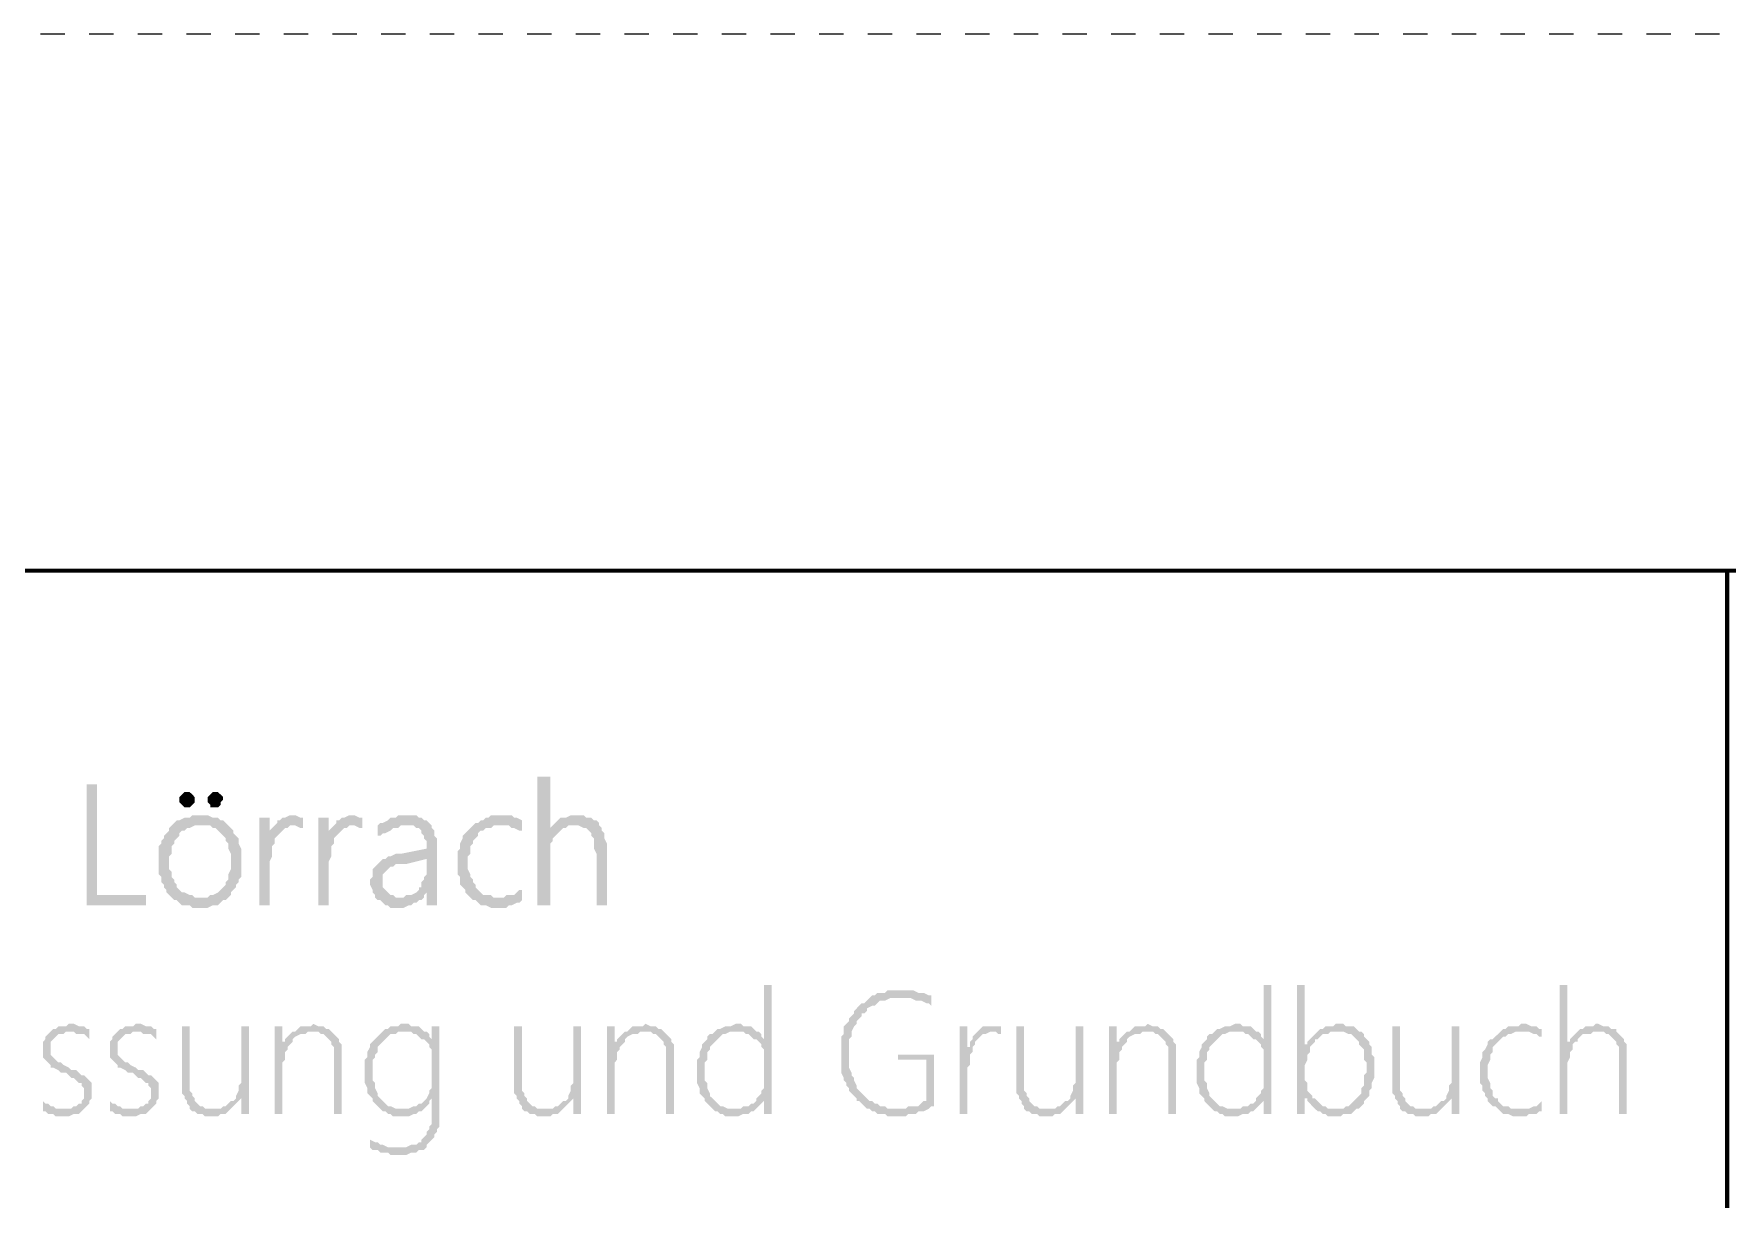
# Model space of a CAD drawing. Header units: metres. Extents: x -47 to 309, y -25 to 105.
# Drawn here: x -1.38 to 5.58, y 100.25 to 105.04 of the extents above; entities that cross this region are included whole.
import ezdxf

# ---------------------------------------------------------------- set-up
doc = ezdxf.new("R2010")
doc.units = ezdxf.units.M
doc.linetypes.add('AUSGEZOGEN', pattern=[0])
doc.linetypes.add('PUNKT2_S9', pattern=[0.001, 0, -0.001])
doc.layers.add('XR$1$STANDARD_1', color=7, linetype='AUSGEZOGEN', lineweight=25)

msp = doc.modelspace()

# ---------------------------------------------------------------- hatches: boundary and pattern name
at = {"layer": 'XR$1$STANDARD_1', "linetype": 'AUSGEZOGEN', "lineweight": 140, "transparency": 33554687}
h = msp.add_hatch(color=7, dxfattribs=at)
h.set_gradient(color2=(0, 0, 0), one_color=1)
h.paths.add_polyline_path([(-1.1236, 101.9558), (-1.1659, 101.9558), (-1.1659, 101.4584), (-0.9225, 101.4584), (-0.9225, 101.5007), (-1.1236, 101.5007)], flags=0)
h = msp.add_hatch(color=7, dxfattribs=at)
h.set_gradient(color2=(0, 0, 0), one_color=1)
h.paths.add_polyline_path([(0.739, 101.9875), (0.6861, 101.9875), (0.6861, 101.4584), (0.739, 101.4584), (0.739, 101.7124), (0.7496, 101.723), (0.7496, 101.7335), (0.7602, 101.7441), (0.7707, 101.7547), (0.7813, 101.7653), (0.7919, 101.7759), (0.739, 101.7759)], flags=0)
h = msp.add_hatch(color=7, dxfattribs=at)
h.set_gradient(color2=(0, 0, 0), one_color=1)
h.paths.add_polyline_path([(-0.7532, 101.924), (-0.7638, 101.924), (-0.7744, 101.9135), (-0.7849, 101.9029), (-0.7849, 101.8817), (-0.7744, 101.8711), (-0.7638, 101.8605), (-0.7426, 101.8605), (-0.732, 101.8711), (-0.7215, 101.8817), (-0.7215, 101.9029), (-0.732, 101.9135), (-0.7426, 101.924)], flags=0)
h = msp.add_hatch(color=7, dxfattribs=at)
h.set_gradient(color2=(0, 0, 0), one_color=1)
h.paths.add_polyline_path([(-0.6368, 101.924), (-0.6474, 101.924), (-0.658, 101.9135), (-0.6685, 101.9029), (-0.6685, 101.8817), (-0.658, 101.8711), (-0.658, 101.8605), (-0.6262, 101.8605), (-0.6156, 101.8711), (-0.6156, 101.8817), (-0.605, 101.8923), (-0.605, 101.9029), (-0.6156, 101.9135), (-0.6262, 101.924)], flags=0)
h = msp.add_hatch(color=7, dxfattribs=at)
h.set_gradient(color2=(0, 0, 0), one_color=1)
h.paths.add_polyline_path([(-0.7003, 101.8288), (-0.732, 101.8288), (-0.7426, 101.8182), (-0.7638, 101.8182), (-0.7849, 101.8076), (-0.7955, 101.8076), (-0.8061, 101.797), (-0.8167, 101.7865), (-0.8273, 101.7759), (-0.8273, 101.7653), (-0.8379, 101.7547), (-0.8484, 101.7441), (-0.8484, 101.7335), (-0.859, 101.723), (-0.859, 101.7124), (-0.8696, 101.7018), (-0.8696, 101.5854), (-0.859, 101.5748), (-0.859, 101.5536), (-0.8484, 101.543), (-0.8484, 101.5325), (-0.8379, 101.5219), (-0.8379, 101.5113), (-0.8273, 101.5007), (-0.8167, 101.4901), (-0.7003, 101.4901), (-0.7215, 101.4901), (-0.732, 101.5007), (-0.7426, 101.5007), (-0.7638, 101.5113), (-0.7744, 101.5113), (-0.7849, 101.5219), (-0.7955, 101.5325), (-0.7955, 101.543), (-0.8061, 101.5536), (-0.8061, 101.5642), (-0.8167, 101.5748), (-0.8167, 101.596), (-0.8273, 101.6065), (-0.8273, 101.6595), (-0.8167, 101.67), (-0.8167, 101.7018), (-0.8061, 101.7124), (-0.8061, 101.723), (-0.7955, 101.7335), (-0.7849, 101.7441), (-0.7849, 101.7547), (-0.7744, 101.7653), (-0.7638, 101.7653), (-0.7532, 101.7759), (-0.7426, 101.7759), (-0.7215, 101.7865), (-0.5839, 101.7865), (-0.5945, 101.797), (-0.605, 101.8076), (-0.6156, 101.8076), (-0.6262, 101.8182), (-0.6474, 101.8182), (-0.6685, 101.8288), (-0.6791, 101.8288)], flags=0)
h = msp.add_hatch(color=7, dxfattribs=at)
h.set_gradient(color2=(0, 0, 0), one_color=1)
h.paths.add_polyline_path([(-0.4145, 101.8182), (-0.4569, 101.8182), (-0.4569, 101.4584), (-0.4145, 101.4584), (-0.4145, 101.6383), (-0.404, 101.6595), (-0.404, 101.7018), (-0.3934, 101.7124), (-0.3934, 101.7335), (-0.3828, 101.7441), (-0.3722, 101.7547), (-0.3616, 101.7653), (-0.4145, 101.7653)], flags=0)
h = msp.add_hatch(color=7, dxfattribs=at)
h.set_gradient(color2=(0, 0, 0), one_color=1)
h.paths.add_polyline_path([(-0.3193, 101.8288), (-0.3299, 101.8288), (-0.351, 101.8182), (-0.3616, 101.8182), (-0.3722, 101.8076), (-0.3828, 101.8076), (-0.3828, 101.797), (-0.3934, 101.7865), (-0.3193, 101.7865), (-0.3087, 101.7865), (-0.2876, 101.7759), (-0.277, 101.7759), (-0.277, 101.8182), (-0.2876, 101.8182), (-0.3087, 101.8288)], flags=0)
h = msp.add_hatch(color=7, dxfattribs=at)
h.set_gradient(color2=(0, 0, 0), one_color=1)
h.paths.add_polyline_path([(-0.1711, 101.8182), (-0.2135, 101.8182), (-0.2135, 101.4584), (-0.1711, 101.4584), (-0.1711, 101.6383), (-0.1606, 101.6595), (-0.1606, 101.7018), (-0.15, 101.7124), (-0.15, 101.7335), (-0.1394, 101.7441), (-0.1288, 101.7547), (-0.1182, 101.7653), (-0.1711, 101.7653)], flags=0)
h = msp.add_hatch(color=7, dxfattribs=at)
h.set_gradient(color2=(0, 0, 0), one_color=1)
h.paths.add_polyline_path([(-0.0759, 101.8288), (-0.0865, 101.8288), (-0.1076, 101.8182), (-0.1182, 101.8182), (-0.1288, 101.8076), (-0.1394, 101.8076), (-0.1394, 101.797), (-0.15, 101.7865), (-0.0759, 101.7865), (-0.0653, 101.7865), (-0.0441, 101.7759), (-0.0336, 101.7759), (-0.0336, 101.8182), (-0.0441, 101.8182), (-0.0653, 101.8288)], flags=0)
h = msp.add_hatch(color=7, dxfattribs=at)
h.set_gradient(color2=(0, 0, 0), one_color=1)
h.paths.add_polyline_path([(0.1569, 101.8288), (0.1146, 101.8288), (0.104, 101.8182), (0.0829, 101.8182), (0.0723, 101.8076), (0.0511, 101.797), (0.0405, 101.797), (0.0299, 101.7865), (0.1569, 101.7865), (0.1781, 101.7865), (0.1887, 101.7759), (0.1993, 101.7759), (0.2098, 101.7653), (0.2098, 101.7547), (0.2204, 101.7441), (0.2204, 101.7335), (0.231, 101.723), (0.231, 101.6912), (0.1252, 101.67), (0.104, 101.67), (0.0829, 101.6595), (0.0723, 101.6595), (0.0617, 101.6489), (0.231, 101.6489), (0.231, 101.5854), (0.2204, 101.5748), (0.2204, 101.5642), (0.2098, 101.5536), (0.2098, 101.5325), (0.1993, 101.5325), (0.1993, 101.5219), (0.1887, 101.5113), (0.231, 101.5113), (0.231, 101.4584), (0.2733, 101.4584), (0.2733, 101.7335), (0.2628, 101.7441), (0.2628, 101.7653), (0.2522, 101.7759), (0.2522, 101.7865), (0.2416, 101.797), (0.231, 101.8076), (0.2204, 101.8076), (0.2098, 101.8182), (0.1993, 101.8182), (0.1887, 101.8288), (0.1675, 101.8288)], flags=0)
h = msp.add_hatch(color=7, dxfattribs=at)
h.set_gradient(color2=(0, 0, 0), one_color=1)
h.paths.add_polyline_path([(0.5379, 101.8288), (0.4956, 101.8288), (0.485, 101.8182), (0.4744, 101.8182), (0.4638, 101.8076), (0.4533, 101.8076), (0.4427, 101.797), (0.4321, 101.797), (0.5379, 101.7865), (0.5697, 101.7865), (0.5802, 101.7759), (0.5908, 101.7759), (0.612, 101.7653), (0.6226, 101.7653), (0.6226, 101.8076), (0.6014, 101.8182), (0.5908, 101.8182), (0.5802, 101.8288), (0.5485, 101.8288)], flags=0)
h = msp.add_hatch(color=7, dxfattribs=at)
h.set_gradient(color2=(0, 0, 0), one_color=1)
h.paths.add_polyline_path([(0.8448, 101.8288), (0.8237, 101.8288), (0.8025, 101.8182), (0.7813, 101.8182), (0.7707, 101.8076), (0.7602, 101.797), (0.7496, 101.7865), (0.739, 101.7759), (0.8025, 101.7759), (0.8131, 101.7865), (0.9401, 101.7865), (0.9401, 101.797), (0.9295, 101.8076), (0.9189, 101.8076), (0.9083, 101.8182), (0.8872, 101.8182), (0.8766, 101.8288), (0.866, 101.8288)], flags=0)
h = msp.add_hatch(color=7, dxfattribs=at)
h.set_gradient(color2=(0, 0, 0), one_color=1)
h.paths.add_polyline_path([(-0.5839, 101.7865), (-0.7003, 101.7865), (-0.658, 101.7865), (-0.6474, 101.7759), (-0.6368, 101.7759), (-0.6262, 101.7653), (-0.6156, 101.7547), (-0.605, 101.7441), (-0.5945, 101.7335), (-0.5945, 101.723), (-0.5839, 101.7124), (-0.5839, 101.6912), (-0.5733, 101.67), (-0.5733, 101.6065), (-0.5839, 101.5854), (-0.5839, 101.5642), (-0.5945, 101.5536), (-0.5945, 101.543), (-0.605, 101.5325), (-0.6156, 101.5219), (-0.6262, 101.5113), (-0.6474, 101.5007), (-0.658, 101.5007), (-0.6685, 101.4901), (-0.8167, 101.4901), (-0.8061, 101.4796), (-0.7955, 101.4796), (-0.7849, 101.469), (-0.7744, 101.4584), (-0.7426, 101.4584), (-0.732, 101.4478), (-0.7003, 101.4478), (-0.6685, 101.4478), (-0.6474, 101.4584), (-0.6262, 101.4584), (-0.6156, 101.469), (-0.605, 101.4796), (-0.5945, 101.4796), (-0.5839, 101.4901), (-0.5733, 101.5007), (-0.5733, 101.5113), (-0.5627, 101.5219), (-0.5521, 101.5325), (-0.5521, 101.543), (-0.5415, 101.5536), (-0.5415, 101.5642), (-0.531, 101.5748), (-0.531, 101.6912), (-0.5415, 101.7124), (-0.5415, 101.7335), (-0.5521, 101.7441), (-0.5627, 101.7547), (-0.5627, 101.7653), (-0.5733, 101.7759)], flags=0)
h = msp.add_hatch(color=7, dxfattribs=at)
h.set_gradient(color2=(0, 0, 0), one_color=1)
h.paths.add_polyline_path([(-0.3934, 101.7865), (-0.404, 101.7759), (-0.4145, 101.7653), (-0.3616, 101.7653), (-0.351, 101.7759), (-0.3405, 101.7759), (-0.3299, 101.7865), (-0.3193, 101.7865)], flags=0)
h = msp.add_hatch(color=7, dxfattribs=at)
h.set_gradient(color2=(0, 0, 0), one_color=1)
h.paths.add_polyline_path([(-0.15, 101.7865), (-0.1606, 101.7759), (-0.1711, 101.7653), (-0.1182, 101.7653), (-0.1076, 101.7759), (-0.0971, 101.7759), (-0.0865, 101.7865), (-0.0759, 101.7865)], flags=0)
h = msp.add_hatch(color=7, dxfattribs=at)
h.set_gradient(color2=(0, 0, 0), one_color=1)
h.paths.add_polyline_path([(0.0299, 101.7865), (0.0299, 101.7441), (0.0405, 101.7441), (0.0511, 101.7547), (0.0617, 101.7547), (0.0829, 101.7653), (0.0934, 101.7759), (0.1146, 101.7759), (0.1252, 101.7865), (0.1569, 101.7865)], flags=0)
h = msp.add_hatch(color=7, dxfattribs=at)
h.set_gradient(color2=(0, 0, 0), one_color=1)
h.paths.add_polyline_path([(0.4321, 101.797), (0.4215, 101.7865), (0.4109, 101.7759), (0.4003, 101.7653), (0.3898, 101.7547), (0.3792, 101.7441), (0.3792, 101.7335), (0.3686, 101.7124), (0.3686, 101.6912), (0.358, 101.6806), (0.358, 101.5854), (0.3686, 101.5748), (0.3686, 101.543), (0.3792, 101.5325), (0.3898, 101.5219), (0.3898, 101.5113), (0.4003, 101.5007), (0.4109, 101.4901), (0.4215, 101.4796), (0.5273, 101.4901), (0.5062, 101.4901), (0.4956, 101.5007), (0.4638, 101.5007), (0.4533, 101.5113), (0.4427, 101.5219), (0.4321, 101.5325), (0.4321, 101.543), (0.4215, 101.5536), (0.4215, 101.5642), (0.4109, 101.5748), (0.4109, 101.5854), (0.4003, 101.6065), (0.4003, 101.6595), (0.4109, 101.67), (0.4109, 101.7018), (0.4215, 101.7124), (0.4215, 101.723), (0.4321, 101.7335), (0.4427, 101.7441), (0.4427, 101.7547), (0.4533, 101.7653), (0.4638, 101.7653), (0.4744, 101.7759), (0.4956, 101.7759), (0.5062, 101.7865), (0.5379, 101.7865)], flags=0)
h = msp.add_hatch(color=7, dxfattribs=at)
h.set_gradient(color2=(0, 0, 0), one_color=1)
h.paths.add_polyline_path([(0.9401, 101.7865), (0.8448, 101.7865), (0.8554, 101.7865), (0.8766, 101.7759), (0.8872, 101.7759), (0.8977, 101.7653), (0.9083, 101.7547), (0.9083, 101.7441), (0.9189, 101.7335), (0.9189, 101.6912), (0.9295, 101.67), (0.9295, 101.4584), (0.9718, 101.4584), (0.9718, 101.7124), (0.9612, 101.7335), (0.9612, 101.7547), (0.9507, 101.7653), (0.9507, 101.7759)], flags=0)
h = msp.add_hatch(color=7, dxfattribs=at)
h.set_gradient(color2=(0, 0, 0), one_color=1)
h.paths.add_polyline_path([(0.0617, 101.6489), (0.0511, 101.6489), (0.0405, 101.6383), (0.0299, 101.6277), (0.0194, 101.6171), (0.0088, 101.6065), (0.0088, 101.5748), (-0.0018, 101.5642), (-0.0018, 101.543), (0.0088, 101.5219), (0.0088, 101.5113), (0.0194, 101.5007), (0.0194, 101.4901), (0.1252, 101.4901), (0.104, 101.4901), (0.0934, 101.5007), (0.0829, 101.5007), (0.0723, 101.5113), (0.0617, 101.5219), (0.0511, 101.5325), (0.0511, 101.5854), (0.0617, 101.596), (0.0723, 101.6065), (0.0829, 101.6171), (0.0934, 101.6171), (0.104, 101.6277), (0.1463, 101.6277), (0.231, 101.6489)], flags=0)
h = msp.add_hatch(color=7, dxfattribs=at)
h.set_gradient(color2=(0, 0, 0), one_color=1)
h.paths.add_polyline_path([(0.6226, 101.5219), (0.612, 101.5219), (0.6014, 101.5113), (0.5908, 101.5007), (0.5591, 101.5007), (0.5485, 101.4901), (0.5273, 101.4901), (0.4215, 101.4796), (0.4321, 101.4796), (0.4427, 101.469), (0.4533, 101.4584), (0.4744, 101.4584), (0.4956, 101.4478), (0.5591, 101.4478), (0.5697, 101.4584), (0.5802, 101.4584), (0.6014, 101.469), (0.612, 101.469), (0.6226, 101.4796)], flags=0)
h = msp.add_hatch(color=7, dxfattribs=at)
h.set_gradient(color2=(0, 0, 0), one_color=1)
h.paths.add_polyline_path([(0.1887, 101.5113), (0.1675, 101.5007), (0.1463, 101.5007), (0.1358, 101.4901), (0.0194, 101.4901), (0.0299, 101.4796), (0.0405, 101.4796), (0.0511, 101.469), (0.0617, 101.4584), (0.0723, 101.4584), (0.0829, 101.4478), (0.1358, 101.4478), (0.1569, 101.4584), (0.1675, 101.4584), (0.1781, 101.469), (0.1887, 101.469), (0.1993, 101.4796), (0.2098, 101.4796), (0.2204, 101.4901), (0.2204, 101.5007), (0.231, 101.5113)], flags=0)
h = msp.add_hatch(color=7, dxfattribs=at)
h.set_gradient(color2=(0, 0, 0), one_color=1)
h.paths.add_polyline_path([(1.6491, 101.1303), (1.6174, 101.1303), (1.6174, 100.8975), (1.5962, 100.8975), (1.6068, 100.8869), (1.6068, 100.8763), (1.6174, 100.8657), (1.6174, 100.707), (1.6068, 100.6964), (1.6068, 100.6858), (1.5962, 100.6752), (1.6174, 100.6647), (1.6174, 100.6012), (1.6491, 100.6012)], flags=0)
h = msp.add_hatch(color=7, dxfattribs=at)
h.set_gradient(color2=(0, 0, 0), one_color=1)
h.paths.add_polyline_path([(2.1783, 101.1091), (2.1254, 101.1091), (2.1148, 101.0986), (2.083, 101.0986), (2.0724, 101.088), (2.0619, 101.088), (2.0513, 101.0774), (2.0407, 101.0668), (2.0301, 101.0562), (2.0195, 101.0562), (2.0089, 101.0457), (1.9984, 101.0351), (1.9878, 101.0245), (1.9878, 101.0139), (1.9772, 101.0033), (1.9666, 100.9927), (1.9666, 100.9822), (1.956, 100.9716), (1.9454, 100.961), (1.9454, 100.9292), (1.9349, 100.9187), (1.9349, 100.7705), (1.9454, 100.7493), (1.9454, 100.7387), (1.956, 100.7282), (1.956, 100.7176), (1.9666, 100.707), (1.9666, 100.6964), (1.9772, 100.6858), (1.9878, 100.6752), (1.9984, 100.6647), (1.9984, 100.6541), (2.0089, 100.6541), (2.0195, 100.6435), (2.0301, 100.6329), (2.0407, 100.6223), (2.0513, 100.6223), (2.0619, 100.6118), (2.0724, 100.6118), (2.083, 100.6012), (2.1148, 100.6012), (2.1254, 100.5906), (2.1994, 100.5906), (2.21, 100.6012), (2.2418, 100.6012), (2.2523, 100.6118), (2.2735, 100.6118), (2.2947, 100.6223), (2.1254, 100.6223), (2.1148, 100.6329), (2.0936, 100.6329), (2.083, 100.6435), (2.0724, 100.6435), (2.0619, 100.6541), (2.0513, 100.6541), (2.0407, 100.6647), (2.0301, 100.6752), (2.0195, 100.6858), (2.0089, 100.6964), (1.9984, 100.707), (1.9984, 100.7176), (1.9878, 100.7387), (1.9878, 100.7493), (1.9772, 100.7599), (1.9772, 100.7705), (1.9666, 100.7917), (1.9666, 100.9081), (1.9772, 100.9187), (1.9772, 100.9398), (1.9878, 100.961), (1.9984, 100.9716), (1.9984, 100.9822), (2.0089, 100.9927), (2.0195, 101.0033), (2.0195, 101.0139), (2.0301, 101.0139), (2.0407, 101.0245), (2.0407, 101.0351), (2.0619, 101.0457), (2.0724, 101.0457), (2.083, 101.0562), (2.0936, 101.0668), (2.1148, 101.0668), (2.1359, 101.0774), (2.1783, 101.0774), (2.3053, 101.088), (2.2947, 101.088), (2.2735, 101.0986), (2.2523, 101.0986), (2.2312, 101.1091), (2.1994, 101.1091)], flags=0)
h = msp.add_hatch(color=7, dxfattribs=at)
h.set_gradient(color2=(0, 0, 0), one_color=1)
h.paths.add_polyline_path([(3.7022, 101.1303), (3.6705, 101.1303), (3.6705, 100.8975), (3.6493, 100.8975), (3.6599, 100.8869), (3.6599, 100.8763), (3.6705, 100.8657), (3.6705, 100.707), (3.6599, 100.6964), (3.6599, 100.6858), (3.6493, 100.6752), (3.6705, 100.6647), (3.6705, 100.6012), (3.7022, 100.6012)], flags=0)
h = msp.add_hatch(color=7, dxfattribs=at)
h.set_gradient(color2=(0, 0, 0), one_color=1)
h.paths.add_polyline_path([(3.8398, 101.1303), (3.808, 101.1303), (3.808, 100.6012), (3.8398, 100.6012), (3.8398, 100.6647), (3.8504, 100.6647), (3.8715, 100.6752), (3.861, 100.6858), (3.8504, 100.6964), (3.8504, 100.7282), (3.8398, 100.7387), (3.8398, 100.8022), (3.8504, 100.8234), (3.8504, 100.8446), (3.861, 100.8552), (3.861, 100.8763), (3.8715, 100.8869), (3.8398, 100.8869)], flags=0)
h = msp.add_hatch(color=7, dxfattribs=at)
h.set_gradient(color2=(0, 0, 0), one_color=1)
h.paths.add_polyline_path([(4.9192, 101.1303), (4.8875, 101.1303), (4.8875, 100.6012), (4.9192, 100.6012), (4.9192, 100.8128), (4.9298, 100.834), (4.9298, 100.8552), (4.9404, 100.8657), (4.9404, 100.8869), (4.951, 100.8975), (4.9192, 100.8975)], flags=0)
h = msp.add_hatch(color=7, dxfattribs=at)
h.set_gradient(color2=(0, 0, 0), one_color=1)
h.paths.add_polyline_path([(2.3053, 101.088), (2.1783, 101.0774), (2.2206, 101.0774), (2.2418, 101.0668), (2.2629, 101.0668), (2.2841, 101.0562), (2.2947, 101.0562), (2.3053, 101.0457)], flags=0)
h = msp.add_hatch(color=7, dxfattribs=at)
h.set_gradient(color2=(0, 0, 0), one_color=1)
h.paths.add_polyline_path([(-1.2294, 100.9716), (-1.24, 100.9716), (-1.2506, 100.961), (-1.2823, 100.961), (-1.2929, 100.9504), (-1.3035, 100.9504), (-1.3141, 100.9398), (-1.2188, 100.9398), (-1.2083, 100.9292), (-1.1765, 100.9292), (-1.1659, 100.9187), (-1.1554, 100.9081), (-1.1554, 100.9504), (-1.1659, 100.9504), (-1.1765, 100.961), (-1.1977, 100.961), (-1.2188, 100.9716)], flags=0)
h = msp.add_hatch(color=7, dxfattribs=at)
h.set_gradient(color2=(0, 0, 0), one_color=1)
h.paths.add_polyline_path([(-0.9543, 100.9716), (-0.9649, 100.9716), (-0.9754, 100.961), (-1.0072, 100.961), (-1.0178, 100.9504), (-1.0284, 100.9504), (-1.0389, 100.9398), (-0.9437, 100.9398), (-0.9331, 100.9292), (-0.9014, 100.9292), (-0.8908, 100.9187), (-0.8802, 100.9081), (-0.8802, 100.9504), (-0.8908, 100.9504), (-0.9014, 100.961), (-0.9225, 100.961), (-0.9437, 100.9716)], flags=0)
h = msp.add_hatch(color=7, dxfattribs=at)
h.set_gradient(color2=(0, 0, 0), one_color=1)
h.paths.add_polyline_path([(-0.2346, 100.9716), (-0.2452, 100.961), (-0.2876, 100.961), (-0.2981, 100.9504), (-0.3087, 100.9398), (-0.3193, 100.9398), (-0.3299, 100.9292), (-0.3405, 100.9187), (-0.351, 100.9081), (-0.351, 100.8975), (-0.3616, 100.8975), (-0.3299, 100.8869), (-0.3193, 100.8975), (-0.3193, 100.9081), (-0.3087, 100.9187), (-0.2876, 100.9292), (-0.2664, 100.9292), (-0.2558, 100.9398), (-0.1606, 100.9398), (-0.1711, 100.9504), (-0.1817, 100.9504), (-0.1923, 100.961), (-0.2135, 100.961)], flags=0)
h = msp.add_hatch(color=7, dxfattribs=at)
h.set_gradient(color2=(0, 0, 0), one_color=1)
h.paths.add_polyline_path([(0.1358, 100.9716), (0.1252, 100.9716), (0.1146, 100.961), (0.0829, 100.961), (0.0723, 100.9504), (0.0617, 100.9504), (0.0511, 100.9398), (0.1675, 100.9398), (0.1781, 100.9292), (0.1887, 100.9292), (0.1993, 100.9187), (0.2098, 100.9081), (0.2204, 100.9081), (0.231, 100.8975), (0.2522, 100.8975), (0.2522, 100.9081), (0.2416, 100.9187), (0.2416, 100.9292), (0.231, 100.9398), (0.2204, 100.9398), (0.2098, 100.9504), (0.1993, 100.961), (0.1675, 100.961), (0.1569, 100.9716)], flags=0)
h = msp.add_hatch(color=7, dxfattribs=at)
h.set_gradient(color2=(0, 0, 0), one_color=1)
h.paths.add_polyline_path([(1.1306, 100.9716), (1.12, 100.961), (1.0776, 100.961), (1.0671, 100.9504), (1.0565, 100.9398), (1.0459, 100.9398), (1.0353, 100.9292), (1.0247, 100.9187), (1.0141, 100.9081), (1.0141, 100.8975), (1.0036, 100.8975), (1.0353, 100.8869), (1.0459, 100.8975), (1.0459, 100.9081), (1.0565, 100.9187), (1.0776, 100.9292), (1.0988, 100.9292), (1.1094, 100.9398), (1.2046, 100.9398), (1.1941, 100.9504), (1.1835, 100.9504), (1.1729, 100.961), (1.1517, 100.961)], flags=0)
h = msp.add_hatch(color=7, dxfattribs=at)
h.set_gradient(color2=(0, 0, 0), one_color=1)
h.paths.add_polyline_path([(1.501, 100.9716), (1.4798, 100.961), (1.4586, 100.961), (1.4375, 100.9504), (1.4269, 100.9504), (1.4163, 100.9398), (1.5327, 100.9398), (1.5433, 100.9292), (1.5539, 100.9292), (1.5645, 100.9187), (1.575, 100.9081), (1.5856, 100.9081), (1.5962, 100.8975), (1.6174, 100.8975), (1.6174, 100.9081), (1.6068, 100.9187), (1.6068, 100.9292), (1.5962, 100.9398), (1.5856, 100.9398), (1.575, 100.9504), (1.5645, 100.961), (1.5327, 100.961), (1.5221, 100.9716)], flags=0)
h = msp.add_hatch(color=7, dxfattribs=at)
h.set_gradient(color2=(0, 0, 0), one_color=1)
h.paths.add_polyline_path([(3.1942, 100.9716), (3.1836, 100.961), (3.1413, 100.961), (3.1307, 100.9504), (3.1201, 100.9398), (3.1096, 100.9398), (3.099, 100.9292), (3.0884, 100.9187), (3.0778, 100.9081), (3.0778, 100.8975), (3.0672, 100.8975), (3.099, 100.8869), (3.1096, 100.8975), (3.1096, 100.9081), (3.1201, 100.9187), (3.1413, 100.9292), (3.1625, 100.9292), (3.1731, 100.9398), (3.2683, 100.9398), (3.2577, 100.9504), (3.2471, 100.9504), (3.2366, 100.961), (3.2154, 100.961)], flags=0)
h = msp.add_hatch(color=7, dxfattribs=at)
h.set_gradient(color2=(0, 0, 0), one_color=1)
h.paths.add_polyline_path([(3.554, 100.9716), (3.5329, 100.961), (3.5117, 100.961), (3.4906, 100.9504), (3.48, 100.9504), (3.4694, 100.9398), (3.5858, 100.9398), (3.5964, 100.9292), (3.607, 100.9292), (3.6175, 100.9187), (3.6281, 100.9081), (3.6387, 100.9081), (3.6493, 100.8975), (3.6705, 100.8975), (3.6705, 100.9081), (3.6599, 100.9187), (3.6599, 100.9292), (3.6493, 100.9398), (3.6387, 100.9398), (3.6281, 100.9504), (3.6175, 100.961), (3.5858, 100.961), (3.5752, 100.9716)], flags=0)
h = msp.add_hatch(color=7, dxfattribs=at)
h.set_gradient(color2=(0, 0, 0), one_color=1)
h.paths.add_polyline_path([(3.9774, 100.9716), (3.9668, 100.9716), (3.9562, 100.961), (3.9245, 100.961), (3.9139, 100.9504), (3.9033, 100.9504), (3.8927, 100.9398), (3.9985, 100.9398), (4.0197, 100.9292), (4.0303, 100.9292), (4.0409, 100.9187), (4.0514, 100.9081), (4.062, 100.8975), (4.062, 100.8869), (4.0726, 100.8763), (4.0832, 100.8657), (4.0832, 100.8234), (4.0938, 100.8128), (4.0938, 100.7705), (4.0832, 100.7599), (4.0832, 100.7176), (4.0726, 100.707), (4.0726, 100.6858), (4.062, 100.6752), (4.0514, 100.6647), (4.0409, 100.6541), (4.0303, 100.6435), (4.0197, 100.6329), (4.0091, 100.6329), (3.9985, 100.6223), (3.9668, 100.6223), (4.062, 100.6223), (4.0726, 100.6329), (4.0832, 100.6435), (4.0832, 100.6541), (4.0938, 100.6647), (4.1044, 100.6752), (4.1044, 100.6964), (4.1149, 100.707), (4.1149, 100.7282), (4.1255, 100.7493), (4.1255, 100.834), (4.1149, 100.8446), (4.1149, 100.8763), (4.1044, 100.8869), (4.1044, 100.8975), (4.0938, 100.9081), (4.0832, 100.9187), (4.0832, 100.9292), (4.0726, 100.9398), (4.062, 100.9398), (4.0514, 100.9504), (4.0409, 100.961), (4.0091, 100.961), (3.9985, 100.9716)], flags=0)
h = msp.add_hatch(color=7, dxfattribs=at)
h.set_gradient(color2=(0, 0, 0), one_color=1)
h.paths.add_polyline_path([(4.7393, 100.9716), (4.7288, 100.9716), (4.7182, 100.961), (4.6758, 100.961), (4.6653, 100.9504), (4.6547, 100.9504), (4.6441, 100.9398), (4.7605, 100.9398), (4.7817, 100.9292), (4.7923, 100.9292), (4.8028, 100.9187), (4.8134, 100.9187), (4.8134, 100.9504), (4.8028, 100.9504), (4.7923, 100.961), (4.7711, 100.961), (4.7499, 100.9716)], flags=0)
h = msp.add_hatch(color=7, dxfattribs=at)
h.set_gradient(color2=(0, 0, 0), one_color=1)
h.paths.add_polyline_path([(5.0462, 100.9716), (5.0357, 100.9716), (5.0251, 100.961), (4.9933, 100.961), (4.9827, 100.9504), (4.9722, 100.9504), (4.9616, 100.9398), (4.951, 100.9292), (4.9404, 100.9187), (4.9298, 100.9081), (4.9298, 100.8975), (4.9192, 100.8975), (4.9616, 100.8975), (4.9616, 100.9081), (4.9722, 100.9187), (4.9827, 100.9292), (5.0145, 100.9292), (5.0251, 100.9398), (5.1203, 100.9398), (5.1203, 100.9504), (5.0992, 100.9504), (5.0886, 100.961), (5.0674, 100.961)], flags=0)
h = msp.add_hatch(color=7, dxfattribs=at)
h.set_gradient(color2=(0, 0, 0), one_color=1)
h.paths.add_polyline_path([(-1.3141, 100.9398), (-1.3247, 100.9292), (-1.3353, 100.9187), (-1.3353, 100.9081), (-1.3458, 100.8975), (-1.3458, 100.834), (-1.3353, 100.8234), (-1.3247, 100.8128), (-1.3141, 100.8022), (-1.3141, 100.7917), (-1.3035, 100.7917), (-1.2823, 100.7811), (-1.2718, 100.7705), (-1.2506, 100.7705), (-1.24, 100.7599), (-1.2294, 100.7493), (-1.2188, 100.7493), (-1.2083, 100.7387), (-1.1977, 100.7282), (-1.1871, 100.7282), (-1.1871, 100.7176), (-1.1765, 100.707), (-1.1765, 100.6647), (-1.1871, 100.6541), (-1.1871, 100.6435), (-1.1977, 100.6435), (-1.2083, 100.6329), (-1.2188, 100.6329), (-1.2294, 100.6223), (-1.2612, 100.6223), (-1.1765, 100.6223), (-1.1659, 100.6329), (-1.1554, 100.6435), (-1.1554, 100.6541), (-1.1448, 100.6647), (-1.1448, 100.7282), (-1.1554, 100.7387), (-1.1659, 100.7493), (-1.1765, 100.7599), (-1.1871, 100.7599), (-1.1977, 100.7705), (-1.2083, 100.7811), (-1.2294, 100.7811), (-1.24, 100.7917), (-1.2612, 100.8022), (-1.2718, 100.8128), (-1.2823, 100.8128), (-1.2929, 100.8234), (-1.3035, 100.834), (-1.3141, 100.8446), (-1.3141, 100.8975), (-1.3035, 100.9081), (-1.2929, 100.9187), (-1.2823, 100.9292), (-1.2612, 100.9292), (-1.2506, 100.9398), (-1.24, 100.9398)], flags=0)
h = msp.add_hatch(color=7, dxfattribs=at)
h.set_gradient(color2=(0, 0, 0), one_color=1)
h.paths.add_polyline_path([(-1.0389, 100.9398), (-1.0495, 100.9292), (-1.0601, 100.9187), (-1.0601, 100.9081), (-1.0707, 100.8975), (-1.0707, 100.834), (-1.0601, 100.8234), (-1.0495, 100.8128), (-1.0389, 100.8022), (-1.0389, 100.7917), (-1.0284, 100.7917), (-1.0072, 100.7811), (-0.9966, 100.7705), (-0.9754, 100.7705), (-0.9649, 100.7599), (-0.9543, 100.7493), (-0.9437, 100.7493), (-0.9331, 100.7387), (-0.9225, 100.7282), (-0.9119, 100.7282), (-0.9119, 100.7176), (-0.9014, 100.707), (-0.9014, 100.6647), (-0.9119, 100.6541), (-0.9119, 100.6435), (-0.9225, 100.6435), (-0.9331, 100.6329), (-0.9437, 100.6329), (-0.9543, 100.6223), (-0.986, 100.6223), (-0.9014, 100.6223), (-0.8908, 100.6329), (-0.8802, 100.6435), (-0.8802, 100.6541), (-0.8696, 100.6647), (-0.8696, 100.7282), (-0.8802, 100.7387), (-0.8908, 100.7493), (-0.9014, 100.7599), (-0.9119, 100.7599), (-0.9225, 100.7705), (-0.9331, 100.7811), (-0.9543, 100.7811), (-0.9649, 100.7917), (-0.986, 100.8022), (-0.9966, 100.8128), (-1.0072, 100.8128), (-1.0178, 100.8234), (-1.0284, 100.834), (-1.0389, 100.8446), (-1.0389, 100.8975), (-1.0284, 100.9081), (-1.0178, 100.9187), (-1.0072, 100.9292), (-0.986, 100.9292), (-0.9754, 100.9398), (-0.9649, 100.9398)], flags=0)
h = msp.add_hatch(color=7, dxfattribs=at)
h.set_gradient(color2=(0, 0, 0), one_color=1)
h.paths.add_polyline_path([(-0.7426, 100.961), (-0.7744, 100.961), (-0.7744, 100.6858), (-0.7638, 100.6752), (-0.7638, 100.6647), (-0.7532, 100.6541), (-0.7532, 100.6435), (-0.7426, 100.6329), (-0.7426, 100.6223), (-0.732, 100.6118), (-0.7215, 100.6118), (-0.7109, 100.6012), (-0.6897, 100.6012), (-0.6791, 100.5906), (-0.6262, 100.5906), (-0.6156, 100.6012), (-0.5945, 100.6012), (-0.5839, 100.6118), (-0.5733, 100.6223), (-0.6474, 100.6223), (-0.6791, 100.6223), (-0.6897, 100.6329), (-0.7003, 100.6329), (-0.7109, 100.6435), (-0.7215, 100.6541), (-0.7215, 100.6647), (-0.732, 100.6752), (-0.732, 100.6858), (-0.7426, 100.6964), (-0.7426, 100.7599)], flags=0)
h = msp.add_hatch(color=7, dxfattribs=at)
h.set_gradient(color2=(0, 0, 0), one_color=1)
h.paths.add_polyline_path([(-0.4992, 100.961), (-0.531, 100.961), (-0.531, 100.7282), (-0.5415, 100.7176), (-0.5415, 100.6964), (-0.5521, 100.6752), (-0.5521, 100.6647), (-0.531, 100.6647), (-0.531, 100.6012), (-0.4992, 100.6012)], flags=0)
h = msp.add_hatch(color=7, dxfattribs=at)
h.set_gradient(color2=(0, 0, 0), one_color=1)
h.paths.add_polyline_path([(-0.3616, 100.961), (-0.3934, 100.961), (-0.3934, 100.6012), (-0.3616, 100.6012), (-0.3616, 100.8128), (-0.351, 100.8234), (-0.351, 100.8552), (-0.3405, 100.8657), (-0.3405, 100.8763), (-0.3299, 100.8869), (-0.3616, 100.8975)], flags=0)
h = msp.add_hatch(color=7, dxfattribs=at)
h.set_gradient(color2=(0, 0, 0), one_color=1)
h.paths.add_polyline_path([(-0.1606, 100.9398), (-0.2346, 100.9398), (-0.2135, 100.9398), (-0.2029, 100.9292), (-0.1923, 100.9292), (-0.1817, 100.9187), (-0.1711, 100.9081), (-0.1606, 100.8975), (-0.1606, 100.8869), (-0.15, 100.8763), (-0.15, 100.6012), (-0.1182, 100.6012), (-0.1182, 100.8869), (-0.1288, 100.8975), (-0.1288, 100.9081), (-0.1394, 100.9187), (-0.15, 100.9292)], flags=0)
h = msp.add_hatch(color=7, dxfattribs=at)
h.set_gradient(color2=(0, 0, 0), one_color=1)
h.paths.add_polyline_path([(0.0511, 100.9398), (0.0405, 100.9292), (0.0299, 100.9187), (0.0194, 100.9081), (0.0088, 100.8975), (-0.0018, 100.8869), (-0.0018, 100.8763), (-0.0124, 100.8552), (-0.0124, 100.834), (-0.023, 100.8234), (-0.023, 100.7282), (-0.0124, 100.707), (-0.0124, 100.6858), (-0.0018, 100.6752), (0.0088, 100.6647), (0.0088, 100.6541), (0.0194, 100.6435), (0.0299, 100.6329), (0.0405, 100.6223), (0.0511, 100.6118), (0.0617, 100.6118), (0.0723, 100.6012), (0.0829, 100.6012), (0.0934, 100.5906), (0.1569, 100.5906), (0.1781, 100.6012), (0.1887, 100.6012), (0.1993, 100.6118), (0.2098, 100.6118), (0.1252, 100.6223), (0.104, 100.6223), (0.0829, 100.6329), (0.0723, 100.6329), (0.0617, 100.6435), (0.0511, 100.6541), (0.0405, 100.6647), (0.0299, 100.6752), (0.0299, 100.6858), (0.0194, 100.707), (0.0194, 100.7282), (0.0088, 100.7387), (0.0088, 100.8234), (0.0194, 100.834), (0.0194, 100.8446), (0.0299, 100.8552), (0.0299, 100.8763), (0.0405, 100.8869), (0.0511, 100.8975), (0.0617, 100.9081), (0.0723, 100.9187), (0.0829, 100.9292), (0.104, 100.9292), (0.1146, 100.9398), (0.1358, 100.9398)], flags=0)
h = msp.add_hatch(color=7, dxfattribs=at)
h.set_gradient(color2=(0, 0, 0), one_color=1)
h.paths.add_polyline_path([(0.2839, 100.961), (0.2522, 100.961), (0.2522, 100.8975), (0.231, 100.8975), (0.2416, 100.8869), (0.2416, 100.8763), (0.2522, 100.8657), (0.2522, 100.707), (0.2416, 100.6964), (0.2416, 100.6858), (0.231, 100.6647), (0.2522, 100.6647), (0.2522, 100.5588), (0.2416, 100.5483), (0.2416, 100.5377), (0.231, 100.5271), (0.231, 100.5165), (0.2204, 100.5059), (0.2098, 100.4953), (0.2098, 100.4848), (0.1993, 100.4848), (0.1887, 100.4742), (0.1675, 100.4742), (0.1463, 100.4636), (-0.0018, 100.4636), (0.0088, 100.453), (0.0299, 100.453), (0.0405, 100.4424), (0.0723, 100.4424), (0.0829, 100.4318), (0.1463, 100.4318), (0.1675, 100.4424), (0.1887, 100.4424), (0.1993, 100.453), (0.2204, 100.453), (0.231, 100.4636), (0.231, 100.4742), (0.2416, 100.4848), (0.2522, 100.4953), (0.2628, 100.5059), (0.2628, 100.5165), (0.2733, 100.5271), (0.2733, 100.5377), (0.2839, 100.5483), (0.2839, 100.6329)], flags=0)
h = msp.add_hatch(color=7, dxfattribs=at)
h.set_gradient(color2=(0, 0, 0), one_color=1)
h.paths.add_polyline_path([(0.6226, 100.961), (0.5908, 100.961), (0.5908, 100.6858), (0.6014, 100.6752), (0.6014, 100.6647), (0.612, 100.6541), (0.612, 100.6435), (0.6226, 100.6329), (0.6226, 100.6223), (0.6332, 100.6118), (0.6437, 100.6118), (0.6543, 100.6012), (0.6755, 100.6012), (0.6861, 100.5906), (0.739, 100.5906), (0.7496, 100.6012), (0.7707, 100.6012), (0.7813, 100.6118), (0.7919, 100.6223), (0.7178, 100.6223), (0.6861, 100.6223), (0.6755, 100.6329), (0.6649, 100.6329), (0.6543, 100.6435), (0.6437, 100.6541), (0.6437, 100.6647), (0.6332, 100.6752), (0.6332, 100.6858), (0.6226, 100.6964), (0.6226, 100.7599)], flags=0)
h = msp.add_hatch(color=7, dxfattribs=at)
h.set_gradient(color2=(0, 0, 0), one_color=1)
h.paths.add_polyline_path([(0.866, 100.961), (0.8342, 100.961), (0.8342, 100.7282), (0.8237, 100.7176), (0.8237, 100.6964), (0.8131, 100.6752), (0.8131, 100.6647), (0.8342, 100.6647), (0.8342, 100.6012), (0.866, 100.6012)], flags=0)
h = msp.add_hatch(color=7, dxfattribs=at)
h.set_gradient(color2=(0, 0, 0), one_color=1)
h.paths.add_polyline_path([(1.0036, 100.961), (0.9718, 100.961), (0.9718, 100.6012), (1.0036, 100.6012), (1.0036, 100.8128), (1.0141, 100.8234), (1.0141, 100.8552), (1.0247, 100.8657), (1.0247, 100.8763), (1.0353, 100.8869), (1.0036, 100.8975)], flags=0)
h = msp.add_hatch(color=7, dxfattribs=at)
h.set_gradient(color2=(0, 0, 0), one_color=1)
h.paths.add_polyline_path([(1.2046, 100.9398), (1.1306, 100.9398), (1.1517, 100.9398), (1.1623, 100.9292), (1.1729, 100.9292), (1.1835, 100.9187), (1.1941, 100.9081), (1.2046, 100.8975), (1.2046, 100.8869), (1.2152, 100.8763), (1.2152, 100.6012), (1.247, 100.6012), (1.247, 100.8869), (1.2364, 100.8975), (1.2364, 100.9081), (1.2258, 100.9187), (1.2152, 100.9292)], flags=0)
h = msp.add_hatch(color=7, dxfattribs=at)
h.set_gradient(color2=(0, 0, 0), one_color=1)
h.paths.add_polyline_path([(1.4163, 100.9398), (1.4057, 100.9292), (1.3951, 100.9292), (1.3846, 100.9187), (1.3846, 100.9081), (1.374, 100.8975), (1.3634, 100.8869), (1.3634, 100.8763), (1.3528, 100.8552), (1.3528, 100.834), (1.3422, 100.8234), (1.3422, 100.7282), (1.3528, 100.707), (1.3528, 100.6858), (1.3634, 100.6752), (1.374, 100.6647), (1.374, 100.6541), (1.3846, 100.6435), (1.3951, 100.6329), (1.4057, 100.6223), (1.4163, 100.6118), (1.4904, 100.6223), (1.4692, 100.6223), (1.448, 100.6329), (1.4375, 100.6329), (1.4269, 100.6435), (1.4163, 100.6541), (1.4057, 100.6647), (1.3951, 100.6752), (1.3951, 100.6858), (1.3846, 100.707), (1.3846, 100.7282), (1.374, 100.7387), (1.374, 100.8128), (1.3846, 100.8234), (1.3846, 100.8552), (1.3951, 100.8657), (1.3951, 100.8763), (1.4057, 100.8869), (1.4163, 100.8975), (1.4269, 100.9081), (1.4375, 100.9187), (1.448, 100.9292), (1.4586, 100.9292), (1.4798, 100.9398), (1.501, 100.9398)], flags=0)
h = msp.add_hatch(color=7, dxfattribs=at)
h.set_gradient(color2=(0, 0, 0), one_color=1)
h.paths.add_polyline_path([(2.4534, 100.961), (2.4217, 100.961), (2.4217, 100.6012), (2.4534, 100.6012), (2.4534, 100.7917), (2.464, 100.8022), (2.464, 100.8446), (2.4746, 100.8552), (2.4746, 100.8763), (2.4534, 100.8763)], flags=0)
h = msp.add_hatch(color=7, dxfattribs=at)
h.set_gradient(color2=(0, 0, 0), one_color=1)
h.paths.add_polyline_path([(2.4958, 100.9398), (2.4852, 100.9292), (2.4746, 100.9187), (2.4746, 100.9081), (2.464, 100.8975), (2.464, 100.8763), (2.4534, 100.8763), (2.4746, 100.8763), (2.4852, 100.8869), (2.4852, 100.8975), (2.4958, 100.9081), (2.5063, 100.9187), (2.5169, 100.9292), (2.5275, 100.9292), (2.5487, 100.9398), (2.5593, 100.9398)], flags=0)
h = msp.add_hatch(color=7, dxfattribs=at)
h.set_gradient(color2=(0, 0, 0), one_color=1)
h.paths.add_polyline_path([(2.5593, 100.961), (2.5169, 100.961), (2.5063, 100.9504), (2.4958, 100.9398), (2.5698, 100.9398), (2.5804, 100.9292), (2.591, 100.9292), (2.591, 100.961), (2.5698, 100.961)], flags=0)
h = msp.add_hatch(color=7, dxfattribs=at)
h.set_gradient(color2=(0, 0, 0), one_color=1)
h.paths.add_polyline_path([(2.6862, 100.961), (2.6545, 100.961), (2.6545, 100.6858), (2.6651, 100.6752), (2.6651, 100.6647), (2.6757, 100.6541), (2.6757, 100.6435), (2.6862, 100.6329), (2.6862, 100.6223), (2.6968, 100.6118), (2.7074, 100.6118), (2.718, 100.6012), (2.7392, 100.6012), (2.7497, 100.5906), (2.8027, 100.5906), (2.8132, 100.6012), (2.8344, 100.6012), (2.845, 100.6118), (2.8556, 100.6223), (2.7815, 100.6223), (2.7497, 100.6223), (2.7392, 100.6329), (2.7286, 100.6329), (2.718, 100.6435), (2.7074, 100.6541), (2.7074, 100.6647), (2.6968, 100.6752), (2.6968, 100.6858), (2.6862, 100.6964), (2.6862, 100.7599)], flags=0)
h = msp.add_hatch(color=7, dxfattribs=at)
h.set_gradient(color2=(0, 0, 0), one_color=1)
h.paths.add_polyline_path([(2.9297, 100.961), (2.8979, 100.961), (2.8979, 100.7282), (2.8873, 100.7176), (2.8873, 100.6964), (2.8767, 100.6752), (2.8767, 100.6647), (2.8979, 100.6647), (2.8979, 100.6012), (2.9297, 100.6012)], flags=0)
h = msp.add_hatch(color=7, dxfattribs=at)
h.set_gradient(color2=(0, 0, 0), one_color=1)
h.paths.add_polyline_path([(3.0672, 100.961), (3.0355, 100.961), (3.0355, 100.6012), (3.0672, 100.6012), (3.0672, 100.8128), (3.0778, 100.8234), (3.0778, 100.8552), (3.0884, 100.8657), (3.0884, 100.8763), (3.099, 100.8869), (3.0672, 100.8975)], flags=0)
h = msp.add_hatch(color=7, dxfattribs=at)
h.set_gradient(color2=(0, 0, 0), one_color=1)
h.paths.add_polyline_path([(3.2683, 100.9398), (3.1942, 100.9398), (3.2154, 100.9398), (3.226, 100.9292), (3.2366, 100.9292), (3.2471, 100.9187), (3.2577, 100.9081), (3.2683, 100.8975), (3.2683, 100.8869), (3.2789, 100.8763), (3.2789, 100.6012), (3.3106, 100.6012), (3.3106, 100.8869), (3.3001, 100.8975), (3.3001, 100.9081), (3.2895, 100.9187), (3.2789, 100.9292)], flags=0)
h = msp.add_hatch(color=7, dxfattribs=at)
h.set_gradient(color2=(0, 0, 0), one_color=1)
h.paths.add_polyline_path([(3.4694, 100.9398), (3.4588, 100.9292), (3.4482, 100.9292), (3.4376, 100.9187), (3.4376, 100.9081), (3.4271, 100.8975), (3.4165, 100.8869), (3.4165, 100.8763), (3.4059, 100.8552), (3.4059, 100.834), (3.3953, 100.8234), (3.3953, 100.7282), (3.4059, 100.707), (3.4059, 100.6858), (3.4165, 100.6752), (3.4271, 100.6647), (3.4271, 100.6541), (3.4376, 100.6435), (3.4482, 100.6329), (3.4588, 100.6223), (3.4694, 100.6118), (3.5435, 100.6223), (3.5223, 100.6223), (3.5011, 100.6329), (3.4906, 100.6329), (3.48, 100.6435), (3.4694, 100.6541), (3.4588, 100.6647), (3.4482, 100.6752), (3.4482, 100.6858), (3.4376, 100.707), (3.4376, 100.7282), (3.4271, 100.7387), (3.4271, 100.8128), (3.4376, 100.8234), (3.4376, 100.8552), (3.4482, 100.8657), (3.4482, 100.8763), (3.4588, 100.8869), (3.4694, 100.8975), (3.48, 100.9081), (3.4906, 100.9187), (3.5011, 100.9292), (3.5117, 100.9292), (3.5329, 100.9398), (3.554, 100.9398)], flags=0)
h = msp.add_hatch(color=7, dxfattribs=at)
h.set_gradient(color2=(0, 0, 0), one_color=1)
h.paths.add_polyline_path([(3.8927, 100.9398), (3.8821, 100.9292), (3.8715, 100.9187), (3.861, 100.9081), (3.8504, 100.8975), (3.8504, 100.8869), (3.8398, 100.8869), (3.8715, 100.8869), (3.8821, 100.8975), (3.8821, 100.9081), (3.8927, 100.9081), (3.9033, 100.9187), (3.9139, 100.9292), (3.935, 100.9292), (3.9456, 100.9398), (3.9774, 100.9398)], flags=0)
h = msp.add_hatch(color=7, dxfattribs=at)
h.set_gradient(color2=(0, 0, 0), one_color=1)
h.paths.add_polyline_path([(4.2314, 100.961), (4.1996, 100.961), (4.1996, 100.6858), (4.2102, 100.6752), (4.2102, 100.6647), (4.2208, 100.6541), (4.2208, 100.6435), (4.2314, 100.6329), (4.2314, 100.6223), (4.2419, 100.6118), (4.2525, 100.6118), (4.2631, 100.6012), (4.2843, 100.6012), (4.2949, 100.5906), (4.3478, 100.5906), (4.3584, 100.6012), (4.3795, 100.6012), (4.3901, 100.6118), (4.4007, 100.6223), (4.3266, 100.6223), (4.2949, 100.6223), (4.2843, 100.6329), (4.2737, 100.6329), (4.2631, 100.6435), (4.2525, 100.6541), (4.2525, 100.6647), (4.2419, 100.6752), (4.2419, 100.6858), (4.2314, 100.6964), (4.2314, 100.7599)], flags=0)
h = msp.add_hatch(color=7, dxfattribs=at)
h.set_gradient(color2=(0, 0, 0), one_color=1)
h.paths.add_polyline_path([(4.4748, 100.961), (4.443, 100.961), (4.443, 100.7282), (4.4324, 100.7176), (4.4324, 100.6964), (4.4218, 100.6752), (4.4218, 100.6647), (4.443, 100.6647), (4.443, 100.6012), (4.4748, 100.6012)], flags=0)
h = msp.add_hatch(color=7, dxfattribs=at)
h.set_gradient(color2=(0, 0, 0), one_color=1)
h.paths.add_polyline_path([(4.6441, 100.9398), (4.6335, 100.9292), (4.6229, 100.9187), (4.6123, 100.9081), (4.6018, 100.9081), (4.5912, 100.8975), (4.5912, 100.8869), (4.5806, 100.8657), (4.57, 100.8552), (4.57, 100.834), (4.5594, 100.8128), (4.5594, 100.7282), (4.57, 100.7176), (4.57, 100.6964), (4.5806, 100.6858), (4.5806, 100.6752), (4.5912, 100.6647), (4.5912, 100.6541), (4.6018, 100.6435), (4.6123, 100.6329), (4.6229, 100.6329), (4.6335, 100.6223), (4.7182, 100.6223), (4.6864, 100.6223), (4.6758, 100.6329), (4.6547, 100.6329), (4.6441, 100.6435), (4.6335, 100.6541), (4.6335, 100.6647), (4.6229, 100.6647), (4.6123, 100.6752), (4.6123, 100.6964), (4.6018, 100.707), (4.6018, 100.7282), (4.5912, 100.7493), (4.5912, 100.8022), (4.6018, 100.8234), (4.6018, 100.8446), (4.6123, 100.8552), (4.6123, 100.8763), (4.6229, 100.8869), (4.6335, 100.8975), (4.6441, 100.9081), (4.6547, 100.9187), (4.6653, 100.9187), (4.6758, 100.9292), (4.6864, 100.9292), (4.7076, 100.9398), (4.7288, 100.9398)], flags=0)
h = msp.add_hatch(color=7, dxfattribs=at)
h.set_gradient(color2=(0, 0, 0), one_color=1)
h.paths.add_polyline_path([(5.1203, 100.9398), (5.0357, 100.9398), (5.0674, 100.9398), (5.078, 100.9292), (5.0886, 100.9292), (5.0992, 100.9187), (5.1097, 100.9081), (5.1203, 100.8975), (5.1203, 100.8869), (5.1309, 100.8763), (5.1309, 100.6012), (5.1627, 100.6012), (5.1627, 100.8869), (5.1521, 100.8975), (5.1521, 100.9081), (5.1415, 100.9187), (5.1309, 100.9292)], flags=0)
h = msp.add_hatch(color=7, dxfattribs=at)
h.set_gradient(color2=(0, 0, 0), one_color=1)
h.paths.add_polyline_path([(2.3158, 100.8446), (2.1677, 100.8446), (2.1677, 100.8234), (2.2841, 100.8234), (2.2841, 100.6541), (2.2735, 100.6541), (2.2629, 100.6435), (2.2523, 100.6329), (2.21, 100.6329), (2.1994, 100.6223), (2.1677, 100.6223), (2.2947, 100.6223), (2.3053, 100.6329), (2.3158, 100.6329)], flags=0)
h = msp.add_hatch(color=7, dxfattribs=at)
h.set_gradient(color2=(0, 0, 0), one_color=1)
h.paths.add_polyline_path([(-1.3458, 100.6541), (-1.3458, 100.6118), (-1.3353, 100.6118), (-1.3247, 100.6012), (-1.3035, 100.6012), (-1.2929, 100.5906), (-1.24, 100.5906), (-1.2188, 100.6012), (-1.1977, 100.6012), (-1.1871, 100.6118), (-1.1765, 100.6223), (-1.2612, 100.6223), (-1.2929, 100.6223), (-1.3035, 100.6329), (-1.3141, 100.6329), (-1.3247, 100.6435), (-1.3353, 100.6435)], flags=0)
h = msp.add_hatch(color=7, dxfattribs=at)
h.set_gradient(color2=(0, 0, 0), one_color=1)
h.paths.add_polyline_path([(-1.0707, 100.6541), (-1.0707, 100.6118), (-1.0601, 100.6118), (-1.0495, 100.6012), (-1.0284, 100.6012), (-1.0178, 100.5906), (-0.9649, 100.5906), (-0.9437, 100.6012), (-0.9225, 100.6012), (-0.9119, 100.6118), (-0.9014, 100.6223), (-0.986, 100.6223), (-1.0178, 100.6223), (-1.0284, 100.6329), (-1.0389, 100.6329), (-1.0495, 100.6435), (-1.0601, 100.6435)], flags=0)
h = msp.add_hatch(color=7, dxfattribs=at)
h.set_gradient(color2=(0, 0, 0), one_color=1)
h.paths.add_polyline_path([(-0.5521, 100.6647), (-0.5627, 100.6541), (-0.5733, 100.6541), (-0.5839, 100.6435), (-0.5945, 100.6329), (-0.605, 100.6329), (-0.6156, 100.6223), (-0.6474, 100.6223), (-0.5733, 100.6223), (-0.5627, 100.6329), (-0.5521, 100.6435), (-0.5415, 100.6541), (-0.531, 100.6647)], flags=0)
h = msp.add_hatch(color=7, dxfattribs=at)
h.set_gradient(color2=(0, 0, 0), one_color=1)
h.paths.add_polyline_path([(0.231, 100.6647), (0.2204, 100.6541), (0.2098, 100.6435), (0.1993, 100.6435), (0.1887, 100.6329), (0.1781, 100.6329), (0.1569, 100.6223), (0.1252, 100.6223), (0.2098, 100.6118), (0.2204, 100.6223), (0.231, 100.6329), (0.2416, 100.6435), (0.2416, 100.6541), (0.2522, 100.6647)], flags=0)
h = msp.add_hatch(color=7, dxfattribs=at)
h.set_gradient(color2=(0, 0, 0), one_color=1)
h.paths.add_polyline_path([(0.8131, 100.6647), (0.8025, 100.6541), (0.7919, 100.6541), (0.7813, 100.6435), (0.7707, 100.6329), (0.7602, 100.6329), (0.7496, 100.6223), (0.7178, 100.6223), (0.7919, 100.6223), (0.8025, 100.6329), (0.8131, 100.6435), (0.8237, 100.6541), (0.8342, 100.6647)], flags=0)
h = msp.add_hatch(color=7, dxfattribs=at)
h.set_gradient(color2=(0, 0, 0), one_color=1)
h.paths.add_polyline_path([(1.5962, 100.6752), (1.5856, 100.6647), (1.5856, 100.6541), (1.575, 100.6435), (1.5645, 100.6435), (1.5539, 100.6329), (1.5327, 100.6329), (1.5221, 100.6223), (1.4904, 100.6223), (1.4163, 100.6118), (1.4269, 100.6118), (1.4375, 100.6012), (1.448, 100.6012), (1.4586, 100.5906), (1.5115, 100.5906), (1.5327, 100.6012), (1.5539, 100.6012), (1.5645, 100.6118), (1.575, 100.6118), (1.5856, 100.6223), (1.5962, 100.6329), (1.6068, 100.6435), (1.6174, 100.6541), (1.6174, 100.6647)], flags=0)
h = msp.add_hatch(color=7, dxfattribs=at)
h.set_gradient(color2=(0, 0, 0), one_color=1)
h.paths.add_polyline_path([(2.8767, 100.6647), (2.8662, 100.6541), (2.8556, 100.6541), (2.845, 100.6435), (2.8344, 100.6329), (2.8238, 100.6329), (2.8132, 100.6223), (2.7815, 100.6223), (2.8556, 100.6223), (2.8662, 100.6329), (2.8767, 100.6435), (2.8873, 100.6541), (2.8979, 100.6647)], flags=0)
h = msp.add_hatch(color=7, dxfattribs=at)
h.set_gradient(color2=(0, 0, 0), one_color=1)
h.paths.add_polyline_path([(3.6493, 100.6752), (3.6387, 100.6647), (3.6387, 100.6541), (3.6281, 100.6435), (3.6175, 100.6435), (3.607, 100.6329), (3.5858, 100.6329), (3.5752, 100.6223), (3.5435, 100.6223), (3.4694, 100.6118), (3.48, 100.6118), (3.4906, 100.6012), (3.5011, 100.6012), (3.5117, 100.5906), (3.5646, 100.5906), (3.5858, 100.6012), (3.607, 100.6012), (3.6175, 100.6118), (3.6281, 100.6118), (3.6387, 100.6223), (3.6493, 100.6329), (3.6599, 100.6435), (3.6705, 100.6541), (3.6705, 100.6647)], flags=0)
h = msp.add_hatch(color=7, dxfattribs=at)
h.set_gradient(color2=(0, 0, 0), one_color=1)
h.paths.add_polyline_path([(3.8715, 100.6752), (3.8504, 100.6647), (3.8504, 100.6541), (3.861, 100.6435), (3.8715, 100.6329), (3.8821, 100.6223), (3.8927, 100.6118), (3.9033, 100.6118), (3.9139, 100.6012), (3.9245, 100.6012), (3.935, 100.5906), (3.9879, 100.5906), (3.9985, 100.6012), (4.0303, 100.6012), (4.0409, 100.6118), (4.0514, 100.6223), (3.9668, 100.6223), (3.935, 100.6223), (3.9245, 100.6329), (3.9139, 100.6329), (3.9033, 100.6435), (3.8927, 100.6541), (3.8821, 100.6647), (3.8715, 100.6647)], flags=0)
h = msp.add_hatch(color=7, dxfattribs=at)
h.set_gradient(color2=(0, 0, 0), one_color=1)
h.paths.add_polyline_path([(4.4218, 100.6647), (4.4113, 100.6541), (4.4007, 100.6541), (4.3901, 100.6435), (4.3795, 100.6329), (4.3689, 100.6329), (4.3584, 100.6223), (4.3266, 100.6223), (4.4007, 100.6223), (4.4113, 100.6329), (4.4218, 100.6435), (4.4324, 100.6541), (4.443, 100.6647)], flags=0)
h = msp.add_hatch(color=7, dxfattribs=at)
h.set_gradient(color2=(0, 0, 0), one_color=1)
h.paths.add_polyline_path([(4.8134, 100.6541), (4.8028, 100.6435), (4.7923, 100.6329), (4.7817, 100.6329), (4.7605, 100.6223), (4.6335, 100.6223), (4.6441, 100.6118), (4.6547, 100.6012), (4.6758, 100.6012), (4.697, 100.5906), (4.7182, 100.5906), (4.7499, 100.5906), (4.7605, 100.6012), (4.7923, 100.6012), (4.8028, 100.6118), (4.8134, 100.6118)], flags=0)
h = msp.add_hatch(color=7, dxfattribs=at)
h.set_gradient(color2=(0, 0, 0), one_color=1)
h.paths.add_polyline_path([(-0.0018, 100.4953), (-0.0018, 100.4636), (0.104, 100.4636), (0.0723, 100.4636), (0.0511, 100.4742), (0.0405, 100.4742), (0.0299, 100.4848), (0.0194, 100.4848)], flags=0)

# ---------------------------------------------------------------- linework, layer by layer
at = {"layer": 'XR$1$STANDARD_1', "color": 7, "linetype": 'PUNKT2_S9', "lineweight": 13, "transparency": 33554687}
msp.add_lwpolyline([(-44.5559, 105.0398), (29.7039, 105.0398), (29.7039, 0), (-44.5559, 0), (-44.5559, 105.0398)], close=True, dxfattribs=at)
at = {"layer": 'XR$1$STANDARD_1', "color": 7, "linetype": 'AUSGEZOGEN', "lineweight": 200, "transparency": 33554687}
msp.add_lwpolyline([(-43.1801, 94.0821), (5.5754, 94.0821), (5.5754, 102.8342), (27.2069, 102.8342), (27.2069, 1.4604), (-43.1801, 1.4604), (-43.1801, 94.0821)], close=True, dxfattribs=at)
at = {"layer": 'XR$1$STANDARD_1', "color": 7, "linetype": 'AUSGEZOGEN', "lineweight": 35, "transparency": 33554687}
msp.add_lwpolyline([(-43.1801, 94.0821), (5.5754, 94.0821), (5.5754, 102.8342), (-43.1801, 102.8342), (-43.1801, 94.0821)], close=True, dxfattribs=at)
at = {"layer": 'XR$1$STANDARD_1', "color": 7, "linetype": 'AUSGEZOGEN', "lineweight": 140, "transparency": 33554687}
msp.add_lwpolyline([(-43.1801, 102.8342), (5.5754, 102.8342), (5.5754, 94.0821), (-43.1801, 94.0821), (-43.1801, 102.8342)], close=True, dxfattribs=at)

doc.saveas('drawing.dxf')
